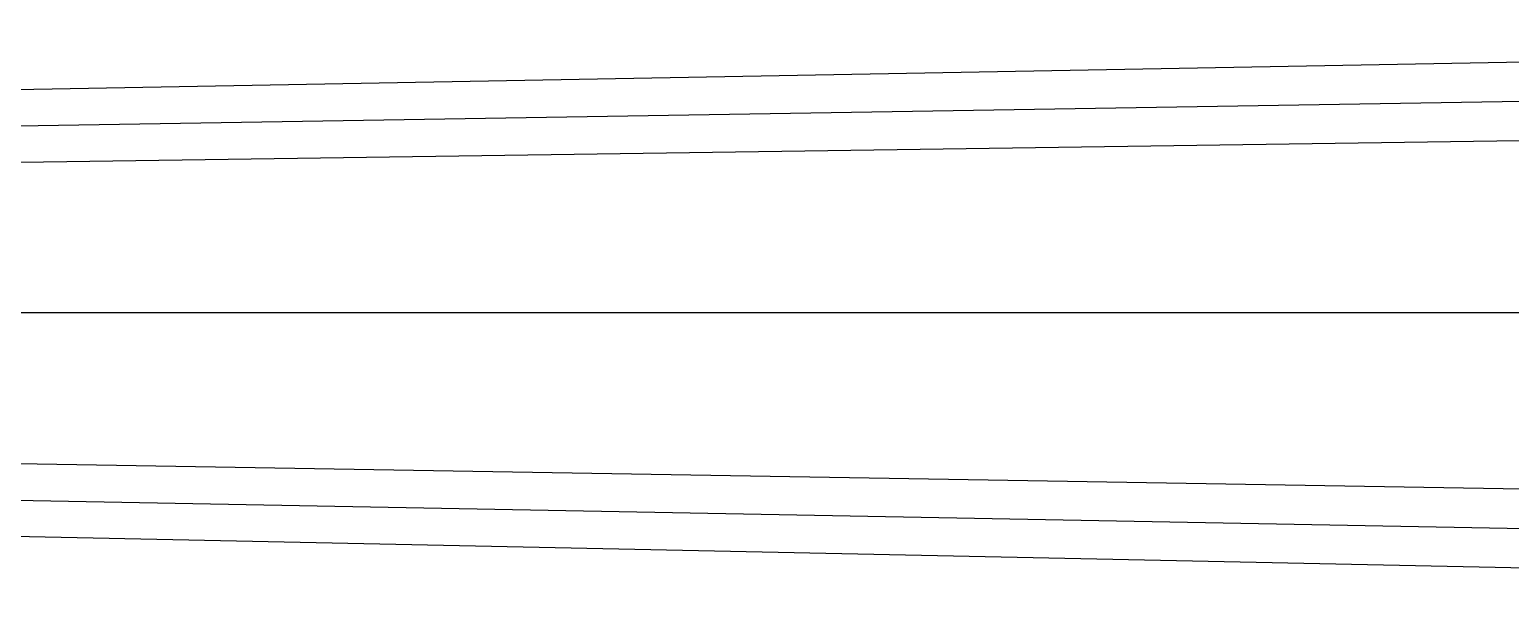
# Model space of a CAD drawing. Extents: x -341000 to 1341000, y 175 to 1868317.
# Drawn here: x 1031557 to 1134705, y 979685 to 1019685 of the extents above; entities that cross this region are included whole.
import ezdxf

# ---------------------------------------------------------------- set-up
doc = ezdxf.new("R2010")
doc.units = 0
doc.layers.add('Level 1', color=7, linetype='Continuous')
doc.layers.add('Level 7', color=7, linetype='Continuous')

msp = doc.modelspace()

# ---------------------------------------------------------------- linework, layer by layer
at = {"layer": 'Level 1'}
msp.add_lwpolyline([(-259000, 1000000), (1259000, 1000000)], dxfattribs=at)
at = {"layer": 'Level 7'}
for p, q in [((1002850, 1015000), (1257475, 1019685)), ((999900, 1012500), (1257475, 1016685)), ((1257475, 1013685), (999900, 1010000)), ((999900, 990000), (1257475, 985685)), ((999900, 987500), (1257475, 982685)), ((1002850, 985000), (1257475, 979685))]:
    msp.add_line(p, q, dxfattribs=at)

doc.saveas('drawing.dxf')
